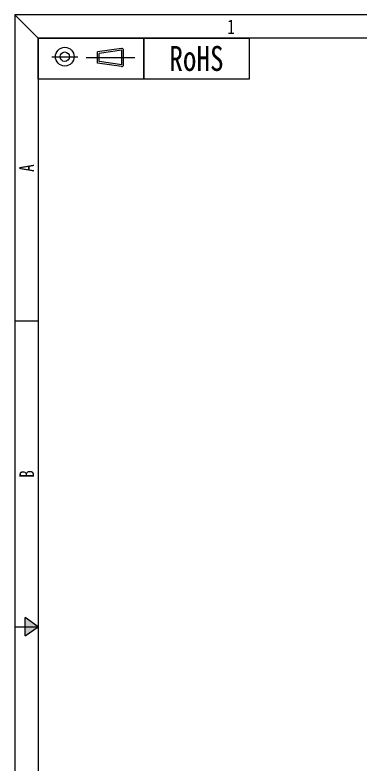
# Model space of a CAD drawing. Extents: x -8079 to -7581, y 1300 to 1653.
# Drawn here: x -8079.5 to -7979.9, y 1437.1 to 1653 of the extents above; entities that cross this region are included whole.
import ezdxf

# ---------------------------------------------------------------- set-up
doc = ezdxf.new("R2010")
doc.units = 0
doc.header["$LTSCALE"] = 0.3
doc.layers.get('0').update_dxf_attribs({"linetype": 'CONTINUOUS'})
doc.styles.get("Standard").update_dxf_attribs({"font": 'romand.shx'})
doc.styles.add('宋体', font='')
doc.styles.get('宋体').set_extended_font_data('SimSun')

msp = doc.modelspace()

# ---------------------------------------------------------------- hatches: boundary and pattern name
msp.add_hatch(color=0).paths.add_polyline_path([(-8076.5003, 1479.2761), (-8076.5003, 1474.0539), (-8072.7702, 1476.665)])

# ---------------------------------------------------------------- linework, layer by layer
for p, q in [((-7580.6427, 1653.0247), (-8079.4887, 1653.0247)), ((-8079.4887, 1653.0247), (-8079.4887, 1300.3053)), ((-8079.4887, 1653.0247), (-8072.7702, 1646.3062)), ((-7587.3612, 1646.3062), (-8072.7702, 1646.3062)), ((-8072.7702, 1646.3062), (-8072.7702, 1307.0238)), ((-8079.4887, 1564.8448), (-8072.7702, 1564.8448)), ((-8079.4887, 1476.665), (-8072.7702, 1476.665))]:
    msp.add_line(p, q)
at = {"color": 0, "lineweight": -3}
for p, q in [((-8072.7702, 1646.3062), (-8011.9263, 1646.3062)), ((-8072.7702, 1634.5668), (-8072.7702, 1646.3062)), ((-8042.3483, 1646.3062), (-8042.3483, 1634.5668)), ((-8042.3483, 1634.5668), (-8042.3483, 1646.3062)), ((-8011.9263, 1646.3062), (-8011.9263, 1634.5668)), ((-8011.9263, 1634.5668), (-8072.7702, 1634.5668))]:
    msp.add_line(p, q, dxfattribs=at)
for points in [[(-8048.7665, 1643.3694), (-8055.7192, 1642.3761)], [(-8055.7192, 1639.1319), (-8055.7192, 1642.3761)], [(-8048.69, 1642.8341), (-8055.1785, 1641.9072)], [(-8055.1785, 1639.6009), (-8055.1785, 1641.9072)], [(-8048.69, 1638.6739), (-8048.69, 1642.8341)], [(-8048.1493, 1638.6739), (-8048.1493, 1642.8341)], [(-8068.9005, 1641.0032), (-8061.3306, 1641.0032)], [(-8058.9635, 1640.754), (-8044.9051, 1640.754)], [(-8048.7665, 1638.1387), (-8055.7192, 1639.1319)], [(-8048.69, 1638.6739), (-8055.1785, 1639.6009)]]:
    msp.add_lwpolyline(points, dxfattribs=at)
for points in [[(-8048.1493, 1642.8341, 0.45641201), (-8048.7665, 1643.3694)], [(-8048.7665, 1638.1387, 0.45641201), (-8048.1493, 1638.6739)]]:
    msp.add_lwpolyline(points, format="xyb", dxfattribs=at)
at = {"color": 0}
for points in [[(-8072.7702, 1476.665), (-8076.5003, 1479.2761)], [(-8076.5003, 1474.0539), (-8076.5003, 1479.2761)], [(-8076.5003, 1474.0539), (-8072.7702, 1476.665)]]:
    msp.add_lwpolyline(points, dxfattribs=at)
at = {"color": 0, "lineweight": -3}
for radius in [2.7035, 1.3518]:
    msp.add_circle((-8065.1156, 1641.0032), radius, dxfattribs=at)

# ---------------------------------------------------------------- texts
at = {"color": 0, "style": '宋体', "width": 0.75}
msp.add_text('1', height=4.199, dxfattribs=at).set_placement((-8018.2522, 1647.5348))
for s, p in [('A', (-8073.9988, 1607.8155)), ('B', (-8073.9988, 1519.6357))]:
    msp.add_text(s, height=4.199, rotation=90, dxfattribs=at).set_placement(p)
at = {"color": 0, "lineweight": -3, "insert": (-8027.1373, 1640.4365), "char_height": 7.191079, "width": 30.421947, "attachment_point": 5}
msp.add_mtext('{\\fSimSun|b1|i0|c0|p2;\\W0.8;RoHS}', dxfattribs=at)

doc.saveas('drawing.dxf')
